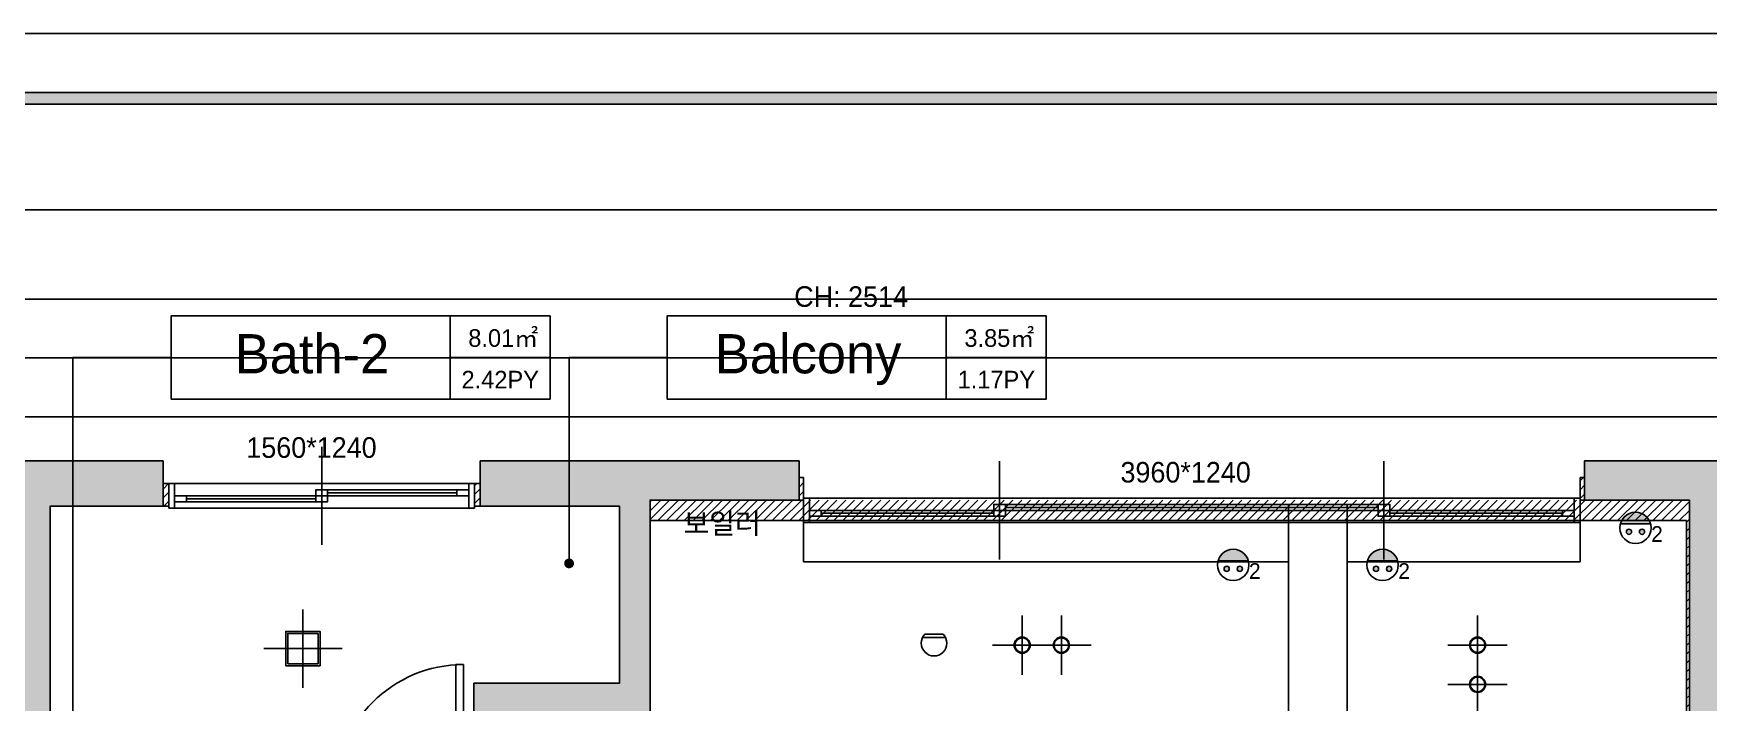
# Model space of a CAD drawing. Header units: millimetres. Extents: x -551172 to 227904, y -3435 to 261611.
# Drawn here: x 169756 to 178298, y 92088 to 95500 of the extents above; entities that cross this region are included whole.
import ezdxf
from ezdxf.enums import TextEntityAlignment as Align

# ---------------------------------------------------------------- set-up
doc = ezdxf.new("R2010")
doc.units = ezdxf.units.MM
doc.header["$LTSCALE"] = 100
doc.layers.get('DEFPOINTS').update_dxf_attribs({"color": 248})
for name, color, linetype in [('3TI-CE-LIGHT', 6, 'Continuous'), ('C-LIGHT', 5, 'Continuous'), ('F-HAT', 251, 'Continuous'), ('F-LEVEL', 7, 'Continuous'), ('F-SYM', 7, 'Continuous'), ('F-TEXT @ 1', 3, 'Continuous'), ('F-WALL1', 2, 'Continuous'), ('F-WALL2', 3, 'Continuous'), ('F-WIN', 4, 'Continuous'), ('FORM(YOURNAME)-1', 1, 'Continuous'), ('FORM(YOURNAME)-11', 1, 'Continuous'), ('전기', 7, 'Continuous')]:
    doc.layers.add(name, color=color, linetype=linetype)
doc.styles.add('HY울릉도L', font='Expo M.ttf')
doc.styles.add('YOURNAME', font='HYWULM.TTF')
doc.styles.add('휴먼엑스포', font='Expo M.ttf')
pattern_1 = [(45, (25200, 0), (-22.4506403, 22.4506403), [])]

# ---------------------------------------------------------------- blocks, each defined once
blk = doc.blocks.new('FORM-ELEVATION')
at = {"layer": 'FORM(YOURNAME)-11'}
h = blk.add_hatch(color=256, dxfattribs=at)
h.dxf.hatch_style = 1
h.paths.add_polyline_path([(-10309, 35708), (71691, 35708), (71691, 35508), (-10309, 35508)])
h.paths.add_polyline_path([(-10309, -21492), (71691, -21492), (71691, -21692), (-10309, -21692)])
at = {"layer": 'DEFPOINTS', "color": 158}
for points in [[(-10309, -21692), (71691, -21692), (71691, 35708), (-10309, 35708)], [(-8309, 33708), (61071, 33708), (61071, -19692), (-8309, -19692)]]:
    blk.add_lwpolyline(points, close=True, dxfattribs=at)
at = {"layer": 'FORM(YOURNAME)-11', "color": 250}
blk.add_lwpolyline([(-11309, -22692), (72691, -22692), (72691, 36708), (-11309, 36708)], close=True, dxfattribs=at)
at = {"layer": 'FORM(YOURNAME)-11'}
blk.add_lwpolyline([(-10309, 35708), (71691, 35708), (71691, 35508), (-10309, 35508)], close=True, dxfattribs=at)
at = {"layer": 'FORM(YOURNAME)-11', "color": 3, "style": 'YOURNAME'}
for tag, height, p in [('1', 450, (71041, -1219)), ('2', 450, (71041, -1863)), ('3', 450, (71041, -3150)), ('4', 450, (71041, -5081)), ('5', 515, (71041, -7398)), ('6', 515, (71041, -9650)), ('7', 515, (71041, -11903)), ('8', 515, (71041, -14155)), ('9', 515, (71041, -16408)), ('10', 515, (66791, -18596)), ('11', 515, (71041, -18660)), ('12', 515, (66791, -20848)), ('13', 515, (71041, -20848))]:
    blk.add_attdef(tag, text='', height=height, dxfattribs=at).set_placement(p, align=Align.MIDDLE_RIGHT)
blk = doc.blocks.new('*U717')
at = {"layer": 'FORM(YOURNAME)-1', "xscale": 0.3, "yscale": 0.3, "zscale": 0.3}
blk.add_blockref('FORM-ELEVATION', (170497, 84487.8), dxfattribs=at)

msp = doc.modelspace()

# ---------------------------------------------------------------- hatches: boundary and pattern name
at = {"layer": 'F-HAT'}
h = msp.add_hatch(color=256, dxfattribs=at)
h.dxf.hatch_style = 1
h.paths.add_polyline_path([(171200.6, 91301.8), (171242.1, 91616.8), (169842.1, 91616.8), (169842.1, 93089.8), (170417.1, 93089.8), (170417.1, 93320.8), (169642.1, 93320.8), (169642.1, 79859.8), (170676.6, 79859.8), (170676.6, 80052.8), (169906.6, 80052.8), (169906.6, 81641.8), (170689.6, 81641.8), (170689.6, 81891.8), (169929.6, 81891.8), (169929.6, 86096.8), (171020.6, 86096.8), (171020.6, 86256.8), (169929.6, 86256.8), (169929.6, 88346.8), (171270.6, 88346.8), (171270.6, 88496.8), (169890.6, 88496.8), (169890.6, 91301.8)])
h.paths.add_polyline_path([(172733.6, 91301.8), (172733.6, 88496.8), (172058.6, 88496.8), (172058.6, 88346.8), (172733.6, 88346.8), (172733.6, 86256.8), (171870.6, 86256.8), (171870.6, 86096.8), (173420.6, 86096.8), (173420.6, 86256.8), (172905.6, 86256.8), (172905.6, 87608.8), (173605.6, 87608.8), (173605.6, 87763.8), (172895.6, 87763.8), (172895.6, 91300.8), (173685.6, 91300.8), (173685.6, 91915.8), (172900.6, 91915.8), (172900.6, 93120.8), (173660.6, 93120.8), (173660.6, 93320.8), (172034.6, 93320.8), (172034.6, 93089.8), (172744.6, 93089.8), (172744.6, 92186.8), (172002.1, 92186.8), (172002.1, 91616.8), (172043.6, 91301.8)])
h.paths.add_polyline_path([(172152.1, 91616.8), (172152.1, 92036.8), (172744.6, 92036.8), (172744.6, 91616.8)], flags=16)
h.paths.add_polyline_path([(172900.6, 91450.8), (172900.6, 91765.8), (173535.6, 91765.8), (173535.6, 91450.8)], flags=16)
h.paths.add_polyline_path([(174648.6, 86256.8), (174375.6, 86256.8), (174375.6, 86096.8), (174420.6, 86096.8), (174420.6, 81891.8), (173988.6, 81891.8), (173988.6, 81641.8), (174648.6, 81641.8), (174648.6, 81836.8)])
h.paths.add_polyline_path([(174601.6, 80059.8), (174601.6, 80694.8), (174406.6, 80694.8), (174406.6, 80402.8), (174406.6, 80059.8), (174396.6, 80059.8), (174396.6, 79859.8), (175111.6, 79859.8), (175111.6, 80059.8)])
h.paths.add_polyline_path([(180195.6, 80469.8), (180700.6, 80469.8), (180700.6, 80724.8), (180195.6, 80724.8), (180195.6, 85991.8), (182135.6, 85991.8), (182135.6, 85371.8), (182285.6, 85371.8), (182285.6, 85689.8), (182600.6, 85689.8), (182600.6, 85847.8), (182320.6, 85847.8), (182320.6, 86194.8), (180004.6, 86194.8), (180004.6, 80059.8), (179494.6, 80059.8), (179494.6, 79859.8), (180195.6, 79859.8), (180195.6, 80044.8)])
h.paths.add_polyline_path([(180195.6, 80044.8), (180195.6, 79859.8), (181840.6, 79859.8, 0.191132), (183208.8, 80469.8), (182995.6, 80469.8), (182973.9, 80469.8, -0.151278), (181840.6, 80044.8)])
h.paths.add_polyline_path([(184198.6, 80469.8), (184198.6, 80669.8), (183685.6, 80669.8), (183685.6, 85689.8), (183730.6, 85689.8), (183730.6, 85847.8), (183450.6, 85847.8), (183450.6, 85689.8), (183495.6, 85689.8), (183495.6, 80724.8), (182995.6, 80724.8), (182995.6, 80469.8)])
h.paths.add_polyline_path([(187180.6, 80469.8), (187180.6, 89425.8), (184290.6, 89425.8), (184290.6, 88310.8), (184205.6, 88310.8), (184205.6, 88150.8), (184290.6, 88150.8), (184290.6, 87350.8), (184450.6, 87350.8), (184450.6, 89200.8), (186980.6, 89200.8), (186980.6, 87505.8), (185235.6, 87505.8), (185235.6, 87350.8), (186165.6, 87350.8), (186165.6, 86142.8), (184900.6, 86142.8), (184900.6, 85847.8), (184580.6, 85847.8), (184580.6, 85689.8), (184895.6, 85689.8), (184895.6, 85364.8), (185048.6, 85364.8), (185048.6, 85984.8), (186988.6, 85984.8), (186988.6, 80669.8), (186478.6, 80669.8), (186478.6, 80469.8)])
h.paths.add_polyline_path([(186320.6, 86142.8), (186320.6, 87350.8), (186980.6, 87350.8), (186980.6, 86142.8)], flags=16)
h.paths.add_polyline_path([(180785.6, 87650.8), (180785.6, 87805.8), (178380.6, 87805.8), (178380.6, 92845.8), (178890.6, 92845.8), (178890.6, 93045.8), (178380.6, 93045.8), (178380.6, 93320.8), (177665.6, 93320.8), (177665.6, 93120.8), (178200.6, 93120.8), (178200.6, 90795.8), (177800.6, 90795.8), (177800.6, 90550.8), (178195.6, 90550.8), (178195.6, 87650.8)])
h.paths.add_polyline_path([(181875.6, 88310.8), (181875.6, 91102.8), (182645.6, 91102.8), (182645.6, 93045.8), (181405.6, 93045.8), (181405.6, 92845.8), (182437.6, 92845.8), (182437.6, 91575.8), (181685.6, 91575.8), (181685.6, 87805.8), (181635.6, 87805.8), (181635.6, 87650.8), (181870.6, 87650.8), (181870.6, 88150.8), (182290.6, 88150.8), (182290.6, 88310.8)])
h.paths.add_polyline_path([(181875.6, 91202.8), (181875.6, 91475.8), (182437.6, 91475.8), (182437.6, 91202.8)], flags=16)
h.paths.add_polyline_path([(184290.6, 90422.8), (184550.6, 90422.8), (184550.6, 91232.8), (184290.6, 91232.8)])
h.paths.add_polyline_path([(176170.6, 91300.8), (176170.6, 90550.8), (176440.6, 90550.8), (176440.6, 91640.8), (175170.6, 91640.8), (175170.6, 91300.8)])
h = msp.add_hatch(dxfattribs=at)
h.set_pattern_fill('ANSI31', color=256, scale=10)
h.set_pattern_definition(pattern_1)
h.paths.add_polyline_path([(170417.1, 93089.8), (170445.9, 93089.8), (170445.9, 93204.8), (170417.1, 93204.8)])
h.paths.add_polyline_path([(172034.6, 93204.8), (172005.9, 93204.8), (172005.9, 93089.8), (172034.6, 93089.8)])
h = msp.add_hatch(dxfattribs=at)
h.set_pattern_fill('ANSI31', color=256, scale=10)
h.set_pattern_definition(pattern_1)
h.paths.add_polyline_path([(177643.1, 93120.8), (177665.6, 93120.8), (177665.6, 93235.8), (177643.1, 93235.8)])
h.paths.add_polyline_path([(173683.1, 93235.8), (173660.6, 93235.8), (173660.6, 93120.8), (173683.1, 93120.8)])
h = msp.add_hatch(dxfattribs=at)
h.set_pattern_fill('ANSI31', color=256, scale=10)
h.paths.add_polyline_path([(178200.6, 93120.8), (172900.6, 93120.8), (172900.6, 93015.8), (178185.6, 93015.8), (178185.6, 90810.8), (177785.6, 90810.8), (177785.6, 90535.8), (177800.6, 90535.8), (177800.6, 90795.8), (178200.6, 90795.8)])
at = {"layer": '전기'}
h = msp.add_hatch(color=256, dxfattribs=at)
h.dxf.hatch_style = 1
h.paths.add_polyline_path([(177848.4, 92998.8, -0.341999), (177925.8, 93058.8, -0.341999), (178003.3, 92998.8)])
h.paths.add_polyline_path([(177892.5, 92972.1, -1), (177892.5, 92945.4, -1)])
h.paths.add_polyline_path([(177959.1, 92972.1, -1), (177959.1, 92945.4, -1)])
h = msp.add_hatch(color=256, dxfattribs=at)
h.dxf.hatch_style = 1
h.paths.add_polyline_path([(175797, 92810, -0.341999), (175874.4, 92870, -0.341999), (175951.9, 92810)])
h.paths.add_polyline_path([(175841.1, 92783.3, -1), (175841.1, 92756.6, -1)])
h.paths.add_polyline_path([(175907.8, 92783.3, -1), (175907.8, 92756.6, -1)])
h = msp.add_hatch(color=256, dxfattribs=at)
h.dxf.hatch_style = 1
h.paths.add_polyline_path([(176558.6, 92810, -0.341999), (176636, 92870, -0.341999), (176713.5, 92810)])
h.paths.add_polyline_path([(176602.7, 92783.3, -1), (176602.7, 92756.6, -1)])
h.paths.add_polyline_path([(176669.4, 92783.3, -1), (176669.4, 92756.6, -1)])

# ---------------------------------------------------------------- linework, layer by layer
at = {"layer": '3TI-CE-LIGHT', "color": 1}
for p, q in [((171130.1, 92163.6), (171130.1, 92562.8)), ((174798.3, 92380.8), (174798.3, 92532)), ((174998.3, 92380.8), (174998.3, 92532)), ((177120.6, 92380.8), (177120.6, 92532)), ((170930.6, 92363.2), (171329.7, 92363.2)), ((174407.2, 92420.3), (174290.5, 92420.3)), ((174798.3, 92380.8), (174647.1, 92380.8)), ((174798.3, 92380.8), (174949.5, 92380.8)), ((174798.3, 92380.8), (174798.3, 92229.6)), ((174998.3, 92380.8), (174847.1, 92380.8)), ((174998.3, 92380.8), (175149.5, 92380.8)), ((174998.3, 92380.8), (174998.3, 92229.6)), ((177120.6, 92380.8), (176969.4, 92380.8)), ((177120.6, 92380.8), (177271.8, 92380.8)), ((177120.6, 92380.8), (177120.6, 92229.6)), ((177120.6, 92180.8), (177120.6, 92332)), ((177120.6, 92180.8), (176969.4, 92180.8)), ((177120.6, 92180.8), (177271.8, 92180.8)), ((177120.6, 92180.8), (177120.6, 92029.6))]:
    msp.add_line(p, q, dxfattribs=at)
msp.add_lwpolyline([(171052.6, 92285.7), (171207.6, 92285.7), (171207.6, 92440.7), (171052.6, 92440.7)], close=True, dxfattribs=at)
for centre in [(174798.3, 92380.8), (174998.3, 92380.8), (177120.6, 92380.8), (177120.6, 92180.8)]:
    msp.add_circle(centre, 37.5, dxfattribs=at)
at = {"layer": 'C-LIGHT'}
msp.add_line((174395.6, 92436.7), (174302.2, 92436.7), dxfattribs=at)
msp.add_lwpolyline([(171042.6, 92275.7), (171217.6, 92275.7), (171217.6, 92450.7), (171042.6, 92450.7)], close=True, dxfattribs=at)
for centre in [(174798.3, 92380.8), (174998.3, 92380.8), (177120.6, 92380.8), (177120.6, 92180.8)]:
    msp.add_circle(centre, 41, dxfattribs=at)
msp.add_arc((174348.9, 92390.9), 65.3, 135.573, 44.427, dxfattribs=at)
at = {"layer": 'DEFPOINTS'}
for points in [[(188280.6, 94145.8), (168542.1, 94145.8), (168542.1, 78759.8), (188280.6, 78759.8)], [(187980.6, 93845.8), (168842.1, 93845.8), (168842.1, 79059.8), (187980.6, 79059.8)], [(187680.6, 93545.8), (169142.1, 93545.8), (169142.1, 79359.8), (187680.6, 79359.8)]]:
    msp.add_lwpolyline(points, close=True, dxfattribs=at)
at = {"layer": 'F-HAT'}
msp.add_lwpolyline([(171949.8, 92282), (171949.8, 91626.8), (171909.8, 91626.8), (171909.8, 92282)], close=True, dxfattribs=at)
msp.add_arc((171949.6, 91626.8), 655.2, 90, 180, dxfattribs=at)
at = {"layer": 'F-LEVEL'}
for p, q in [((176155.6, 91655.8), (176155.6, 93095.8)), ((176455.6, 91655.8), (176455.6, 93095.8))]:
    msp.add_line(p, q, dxfattribs=at)
for points in [[(173683.1, 93005.8), (173683.1, 92805.8), (176155.6, 92805.8)], [(176455.6, 92805.8), (177643.1, 92805.8), (177643.1, 93005.8)]]:
    msp.add_lwpolyline(points, dxfattribs=at)
at = {"layer": 'F-SYM'}
for p, q in [((171881, 94060.3), (171881, 93635.8)), ((174411, 94060.3), (174411, 93635.8)), ((170457.5, 93848.1), (169957.5, 93848.1)), ((169957.5, 93848.1), (169957.5, 91147.9)), ((171881, 93848.1), (172390.6, 93848.1)), ((172987.5, 93848.1), (172487.5, 93848.1)), ((172487.5, 93848.1), (172487.5, 92797.9)), ((174411, 93848.1), (174920.6, 93848.1))]:
    msp.add_line(p, q, dxfattribs=at)
for points in [[(170457.5, 93635.8), (172390.6, 93635.8), (172390.6, 94060.3), (170457.5, 94060.3)], [(172987.5, 93635.8), (174920.6, 93635.8), (174920.6, 94060.3), (172987.5, 94060.3)]]:
    msp.add_lwpolyline(points, close=True, dxfattribs=at)
at = {"layer": 'F-SYM', "const_width": 25}
msp.add_lwpolyline([(172487.5, 92810.4, 1), (172487.5, 92785.4, 1)], format="xyb", close=True, dxfattribs=at)
at = {"layer": 'F-WALL1'}
for points in [[(169642.1, 79859.8), (169642.1, 93320.8), (170417.1, 93320.8), (170417.1, 93089.8), (169842.1, 93089.8), (169842.1, 91616.8), (171242.1, 91616.8), (171200.6, 91301.8), (169890.6, 91301.8), (169890.6, 88496.8), (171270.6, 88496.8), (171270.6, 88346.8), (169929.6, 88346.8), (169929.6, 86256.8), (171020.6, 86256.8), (171020.6, 86096.8), (169929.6, 86096.8), (169929.6, 81891.8), (170689.6, 81891.8), (170689.6, 81641.8), (169906.6, 81641.8), (169906.6, 80052.8), (170676.6, 80052.8), (170676.6, 79859.8)], [(178380.6, 92845.8), (178890.6, 92845.8), (178890.6, 93045.8), (178380.6, 93045.8), (178380.6, 93320.8), (177665.6, 93320.8), (177665.6, 93120.8), (178200.6, 93120.8), (178200.6, 90795.8), (177800.6, 90795.8), (177800.6, 90550.8), (178195.6, 90550.8), (178195.6, 87650.8), (180785.6, 87650.8), (180785.6, 87805.8), (178380.6, 87805.8)]]:
    msp.add_lwpolyline(points, close=True, dxfattribs=at)
msp.add_lwpolyline([(172900.6, 91915.8), (172900.6, 93120.8), (173660.6, 93120.8), (173660.6, 93320.8), (172034.6, 93320.8), (172034.6, 93089.8), (172744.6, 93089.8), (172744.6, 92186.8), (172002.1, 92186.8), (172002.1, 91616.8)], dxfattribs=at)
at = {"layer": 'F-WALL2'}
for p, q in [((170445.9, 93204.8), (170417.1, 93204.8)), ((172005.9, 93204.8), (172034.6, 93204.8)), ((173683.1, 93235.8), (173660.6, 93235.8)), ((173683.1, 93235.8), (173683.1, 93130.8)), ((177643.1, 93235.8), (177665.6, 93235.8)), ((177643.1, 93235.8), (177643.1, 93130.8)), ((173660.6, 93120.8), (173683.1, 93120.8)), ((177665.6, 93120.8), (177643.1, 93120.8)), ((170417.1, 93089.8), (170445.9, 93089.8)), ((172034.6, 93089.8), (172005.9, 93089.8))]:
    msp.add_line(p, q, dxfattribs=at)
msp.add_lwpolyline([(177800.6, 90535.8), (177785.6, 90535.8), (177785.6, 90810.8), (178185.6, 90810.8), (178185.6, 93015.8), (172900.6, 93015.8)], dxfattribs=at)
at = {"layer": 'F-WIN'}
for p, q in [((171225.9, 92892.3), (171225.9, 93392.3)), ((174683.1, 92818.3), (174683.1, 93318.3)), ((176643.1, 92818.3), (176643.1, 93318.3)), ((170445.9, 93079.8), (170445.9, 93204.8)), ((170445.9, 93204.8), (172005.9, 93204.8)), ((170475.9, 93079.8), (170475.9, 93204.8)), ((171975.9, 93204.8), (171975.9, 93079.8)), ((172005.9, 93204.8), (172005.9, 93079.8)), ((170535.9, 93142.3), (171195.9, 93142.3)), ((171195.9, 93127.3), (170535.9, 93127.3)), ((170535.9, 93112.3), (171195.9, 93112.3)), ((171255.9, 93172.3), (171915.9, 93172.3)), ((171915.9, 93157.3), (171255.9, 93157.3)), ((171255.9, 93142.3), (171915.9, 93142.3)), ((173683.1, 93005.8), (173683.1, 93130.8)), ((173683.1, 93130.8), (177643.1, 93130.8)), ((173713.1, 93005.8), (173713.1, 93130.8)), ((177613.1, 93005.8), (177613.1, 93130.8)), ((177643.1, 93005.8), (177643.1, 93130.8)), ((172005.9, 93079.8), (170445.9, 93079.8)), ((173773.1, 93068.3), (174653.1, 93068.3)), ((174653.1, 93053.3), (173773.1, 93053.3)), ((173773.1, 93038.3), (174653.1, 93038.3)), ((174713.1, 93098.3), (176613.1, 93098.3)), ((176613.1, 93083.3), (174713.1, 93083.3)), ((174713.1, 93068.3), (176613.1, 93068.3)), ((177553.1, 93068.3), (176673.1, 93068.3)), ((176673.1, 93053.3), (177553.1, 93053.3)), ((177553.1, 93038.3), (176673.1, 93038.3)), ((177643.1, 93005.8), (173683.1, 93005.8))]:
    msp.add_line(p, q, dxfattribs=at)
for points in [[(170535.9, 93142.3), (170535.9, 93112.3), (170475.9, 93112.3), (170475.9, 93142.3)], [(171255.9, 93172.3), (171255.9, 93142.3), (171195.9, 93142.3), (171195.9, 93172.3)], [(171255.9, 93142.3), (171255.9, 93112.3), (171195.9, 93112.3), (171195.9, 93142.3)], [(171975.9, 93172.3), (171975.9, 93142.3), (171915.9, 93142.3), (171915.9, 93172.3)], [(173773.1, 93068.3), (173773.1, 93038.3), (173713.1, 93038.3), (173713.1, 93068.3)], [(174713.1, 93098.3), (174713.1, 93068.3), (174653.1, 93068.3), (174653.1, 93098.3)], [(174713.1, 93068.3), (174713.1, 93038.3), (174653.1, 93038.3), (174653.1, 93068.3)], [(176613.1, 93098.3), (176613.1, 93068.3), (176673.1, 93068.3), (176673.1, 93098.3)], [(176613.1, 93068.3), (176613.1, 93038.3), (176673.1, 93038.3), (176673.1, 93068.3)], [(177553.1, 93068.3), (177553.1, 93038.3), (177613.1, 93038.3), (177613.1, 93068.3)]]:
    msp.add_lwpolyline(points, close=True, dxfattribs=at)
at = {"layer": '전기'}
for p, q in [((177848.4, 92998.8), (178003.3, 92998.8)), ((175797, 92810), (175951.9, 92810)), ((176558.6, 92810), (176713.5, 92810))]:
    msp.add_line(p, q, dxfattribs=at)
for centre, radius in [((177925.8, 92978.8), 80), ((177892.5, 92958.8), 13.3), ((177959.1, 92958.8), 13.3), ((175874.4, 92790), 80), ((176636, 92790), 80), ((175841.1, 92770), 13.3), ((175907.8, 92770), 13.3), ((176602.7, 92770), 13.3), ((176669.4, 92770), 13.3)]:
    msp.add_circle(centre, radius, dxfattribs=at)

# ---------------------------------------------------------------- block references
at = {"layer": 'F-WALL1'}
msp.add_blockref('*U717', (0, 0), dxfattribs=at)

# ---------------------------------------------------------------- texts
at = {"layer": 'F-SYM', "style": 'HY울릉도L'}
for s, height, p in [('Bath-2', 200, (171176.6, 93767)), ('8.01㎡', 90, (172152, 93902.2)), ('Balcony', 200, (173706.6, 93767)), ('3.85㎡', 90, (174682, 93902.2)), ('2.42PY', 90, (172136.4, 93689.9)), ('1.17PY', 90, (174666.4, 93689.9))]:
    msp.add_text(s, height=height, dxfattribs=at).set_placement(p, align=Align.CENTER)
at = {"layer": 'F-TEXT @ 1', "style": 'YOURNAME'}
for s, p in [('CH: 2514', (173635.5, 94158.6)), ('보일러', (173070.7, 93001.8))]:
    msp.add_text(s, height=105, dxfattribs=at).set_placement(p, align=Align.MIDDLE_LEFT)
for s, p in [('1560*1240', (170841.6, 93336.2)), ('3960*1240', (175299.4, 93210.1))]:
    msp.add_text(s, height=105, dxfattribs=at).set_placement(p)
at = {"layer": '전기', "style": '휴먼엑스포'}
for p in [(178005.8, 92907.6), (175954.5, 92718.9), (176716, 92718.9)]:
    msp.add_text('2', height=80, dxfattribs=at).set_placement(p)

doc.saveas('drawing.dxf')
